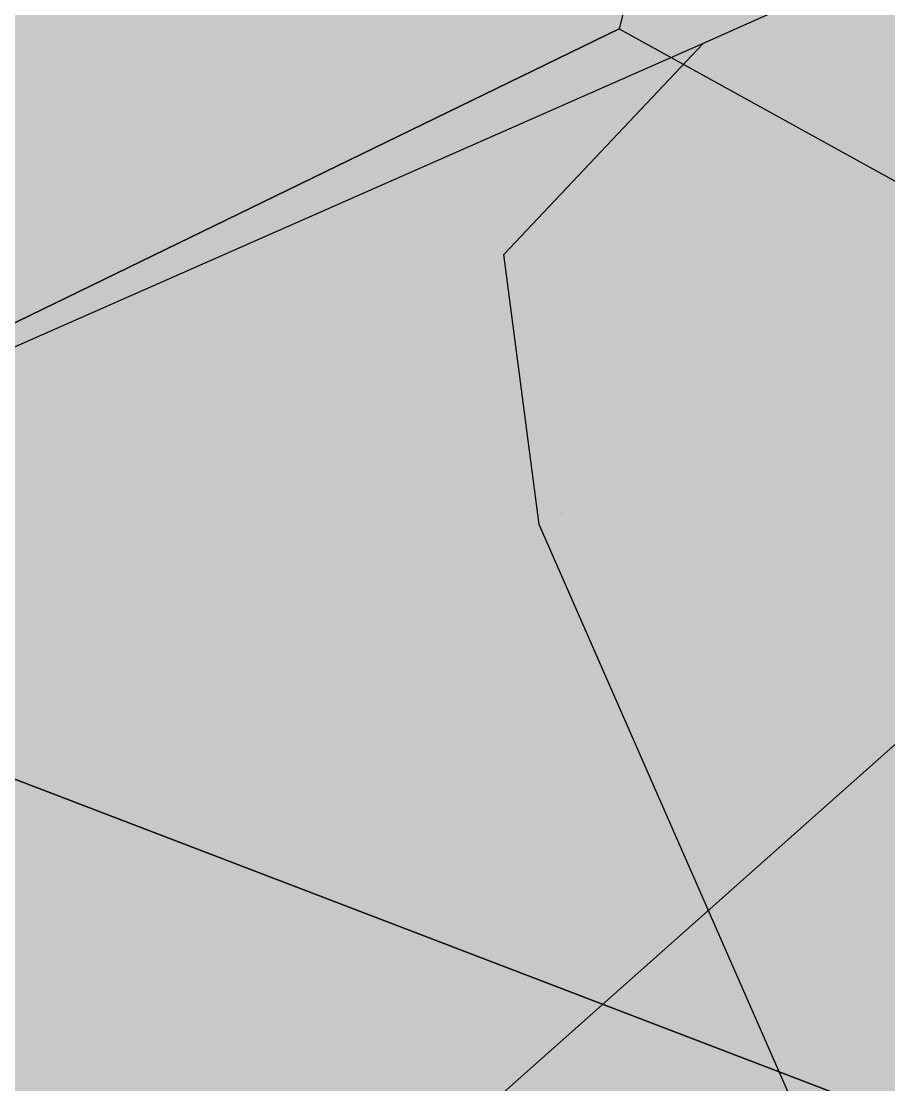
# Paper-space layout 'Layout1' of a CAD drawing. Extents: x -43 to 2298, y -18 to 768.
# Drawn here: x 141.843 to 143.088, y 262.03 to 263.556 of the extents above; entities that cross this region are included whole.
import ezdxf

# ---------------------------------------------------------------- set-up
doc = ezdxf.new("R2010")
doc.units = 0
doc.header["$LTSCALE"] = 2
doc.linetypes.add('CACHEX2', pattern=[0.75, 0.5, -0.25])
doc.layers.add('CARTOUCHE', color=7, linetype='Continuous')
doc.layers.add('LOGO', color=7, linetype='Continuous')

# ---------------------------------------------------------------- blocks, each defined once
blk = doc.blocks.new('A$C715108E3')
at = {"layer": 'LOGO', "color": 131}
for p, q in [((-6.9013, -10.8542), (-6.9013, -10.8542)), ((-6.8095, -10.8542), (-6.8095, -10.8542)), ((-6.7175, -10.8542), (-6.7175, -10.8542)), ((-6.6262, -10.8542), (-6.6262, -10.8542)), ((-6.5342, -10.8542), (-6.5342, -10.8542)), ((-6.4421, -10.8542), (-6.4421, -10.8542)), ((-6.3509, -10.8542), (-6.3509, -10.8542)), ((-6.2589, -10.8542), (-6.2589, -10.8542)), ((-6.1672, -10.8542), (-6.1672, -10.8542)), ((-6.0757, -10.8542), (-6.0757, -10.8542)), ((-5.9841, -10.8542), (-5.9841, -10.8542)), ((-5.8921, -10.8542), (-5.8921, -10.8542)), ((-5.8001, -10.8542), (-5.8001, -10.8542)), ((-5.7088, -10.8542), (-5.7088, -10.8542)), ((-5.6168, -10.8542), (-5.6168, -10.8542)), ((-5.5249, -10.8542), (-5.5249, -10.8542)), ((-5.4335, -10.8542), (-5.4335, -10.8542)), ((-5.3417, -10.8542), (-5.3417, -10.8542)), ((-5.2498, -10.8542), (-5.2498, -10.8542)), ((-5.1584, -10.8542), (-5.1584, -10.8542)), ((-5.1287, -10.8542), (-5.1287, -10.8542)), ((-5.0665, -10.8542), (-5.0665, -10.8542)), ((-4.9745, -10.8542), (-4.9745, -10.8542)), ((-4.8829, -10.8542), (-4.8829, -10.8542)), ((-6.855, -10.9455), (-6.855, -10.9455)), ((-6.7637, -10.9455), (-6.7637, -10.9455)), ((-6.6719, -10.9455), (-6.6719, -10.9455)), ((-6.5799, -10.9455), (-6.5799, -10.9455)), ((-6.4886, -10.9455), (-6.4886, -10.9455)), ((-6.3966, -10.9455), (-6.3966, -10.9455)), ((-6.305, -10.9455), (-6.305, -10.9455)), ((-6.2133, -10.9455), (-6.2133, -10.9455)), ((-6.1213, -10.9455), (-6.1213, -10.9455)), ((-6.0296, -10.9455), (-6.0296, -10.9455)), ((-5.9376, -10.9455), (-5.9376, -10.9455)), ((-5.8464, -10.9455), (-5.8464, -10.9455)), ((-5.7543, -10.9455), (-5.7543, -10.9455)), ((-5.6625, -10.9455), (-5.6625, -10.9455)), ((-5.571, -10.9455), (-5.571, -10.9455)), ((-5.4792, -10.9455), (-5.4792, -10.9455)), ((-5.3874, -10.9455), (-5.3874, -10.9455)), ((-5.2959, -10.9455), (-5.2959, -10.9455)), ((-5.2041, -10.9455), (-5.2041, -10.9455)), ((-5.1696, -10.9457), (-5.1696, -10.9457)), ((-5.1123, -10.9457), (-5.1123, -10.9457)), ((-5.0208, -10.9457), (-5.0208, -10.9457)), ((-4.929, -10.9457), (-4.929, -10.9457)), ((-4.8369, -10.9457), (-4.8369, -10.9457)), ((-6.9013, -11.0383), (-6.9013, -11.0383)), ((-6.8095, -11.0383), (-6.8095, -11.0383)), ((-6.7175, -11.0383), (-6.7175, -11.0383)), ((-6.6262, -11.0383), (-6.6262, -11.0383)), ((-6.5342, -11.0383), (-6.5342, -11.0383)), ((-6.4421, -11.0383), (-6.4421, -11.0383)), ((-6.3509, -11.0383), (-6.3509, -11.0383)), ((-6.2589, -11.0383), (-6.2589, -11.0383)), ((-6.1672, -11.0383), (-6.1672, -11.0383)), ((-6.0757, -11.0383), (-6.0757, -11.0383)), ((-5.9841, -11.0383), (-5.9841, -11.0383)), ((-5.8921, -11.0383), (-5.8921, -11.0383)), ((-5.8001, -11.0383), (-5.8001, -11.0383)), ((-5.7088, -11.0383), (-5.7088, -11.0383)), ((-5.6168, -11.0383), (-5.6168, -11.0383)), ((-5.5249, -11.0383), (-5.5249, -11.0383)), ((-5.4335, -11.0383), (-5.4335, -11.0383)), ((-5.3417, -11.0383), (-5.3417, -11.0383)), ((-5.2498, -11.0383), (-5.2498, -11.0383)), ((-5.2101, -11.0383), (-5.2101, -11.0383)), ((-5.1584, -11.0383), (-5.1584, -11.0383)), ((-5.0665, -11.0383), (-5.0665, -11.0383)), ((-4.9745, -11.0383), (-4.9745, -11.0383)), ((-4.8829, -11.0383), (-4.8829, -11.0383)), ((-6.855, -11.1293), (-6.855, -11.1293)), ((-6.7637, -11.1293), (-6.7637, -11.1293)), ((-6.6719, -11.1293), (-6.6719, -11.1293)), ((-6.5799, -11.1293), (-6.5799, -11.1293)), ((-6.4886, -11.1293), (-6.4886, -11.1293)), ((-6.3966, -11.1293), (-6.3966, -11.1293)), ((-6.305, -11.1293), (-6.305, -11.1293)), ((-6.2133, -11.1293), (-6.2133, -11.1293)), ((-6.1213, -11.1293), (-6.1213, -11.1293)), ((-6.0296, -11.1293), (-6.0296, -11.1293)), ((-5.9376, -11.1293), (-5.9376, -11.1293)), ((-5.8464, -11.1293), (-5.8464, -11.1293)), ((-5.7543, -11.1293), (-5.7543, -11.1293)), ((-5.6625, -11.1293), (-5.6625, -11.1293)), ((-5.571, -11.1293), (-5.571, -11.1293)), ((-5.4792, -11.1293), (-5.4792, -11.1293)), ((-5.3874, -11.1293), (-5.3874, -11.1293)), ((-5.2959, -11.1293), (-5.2959, -11.1293)), ((-5.2502, -11.1295), (-5.2502, -11.1295)), ((-5.2041, -11.1295), (-5.2041, -11.1295)), ((-5.1123, -11.1295), (-5.1123, -11.1295)), ((-5.0208, -11.1295), (-5.0208, -11.1295)), ((-4.929, -11.1295), (-4.929, -11.1295)), ((-4.8369, -11.1295), (-4.8369, -11.1295)), ((-6.9013, -11.2208), (-6.9013, -11.2208)), ((-6.8095, -11.2208), (-6.8095, -11.2208)), ((-6.7175, -11.2208), (-6.7175, -11.2208)), ((-6.6262, -11.2208), (-6.6262, -11.2208)), ((-6.5342, -11.2208), (-6.5342, -11.2208)), ((-6.4421, -11.2208), (-6.4421, -11.2208)), ((-6.3509, -11.2208), (-6.3509, -11.2208)), ((-6.2589, -11.2208), (-6.2589, -11.2208)), ((-6.1672, -11.2208), (-6.1672, -11.2208)), ((-6.0757, -11.2208), (-6.0757, -11.2208)), ((-5.9841, -11.2208), (-5.9841, -11.2208)), ((-5.8921, -11.2208), (-5.8921, -11.2208)), ((-5.8001, -11.2208), (-5.8001, -11.2208)), ((-5.7088, -11.2208), (-5.7088, -11.2208)), ((-5.6168, -11.2208), (-5.6168, -11.2208)), ((-5.5249, -11.2208), (-5.5249, -11.2208)), ((-5.4335, -11.2208), (-5.4335, -11.2208)), ((-5.3417, -11.2208), (-5.3417, -11.2208)), ((-5.291, -11.2208), (-5.291, -11.2208)), ((-5.2498, -11.2208), (-5.2498, -11.2208)), ((-5.1584, -11.2208), (-5.1584, -11.2208)), ((-5.0665, -11.2208), (-5.0665, -11.2208)), ((-4.9745, -11.2208), (-4.9745, -11.2208)), ((-4.8829, -11.2208), (-4.8829, -11.2208)), ((-6.855, -11.3132), (-6.855, -11.3132)), ((-6.7637, -11.3132), (-6.7637, -11.3132)), ((-6.6719, -11.3132), (-6.6719, -11.3132)), ((-6.5799, -11.3132), (-6.5799, -11.3132)), ((-6.4886, -11.3132), (-6.4886, -11.3132)), ((-6.3966, -11.3132), (-6.3966, -11.3132)), ((-6.305, -11.3132), (-6.305, -11.3132)), ((-6.2133, -11.3132), (-6.2133, -11.3132)), ((-6.1213, -11.3132), (-6.1213, -11.3132)), ((-6.0296, -11.3132), (-6.0296, -11.3132)), ((-5.9376, -11.3132), (-5.9376, -11.3132)), ((-5.8464, -11.3132), (-5.8464, -11.3132)), ((-5.7543, -11.3132), (-5.7543, -11.3132)), ((-5.6625, -11.3132), (-5.6625, -11.3132)), ((-5.571, -11.3132), (-5.571, -11.3132)), ((-5.4792, -11.3132), (-5.4792, -11.3132)), ((-5.3874, -11.3132), (-5.3874, -11.3132)), ((-5.3313, -11.3132), (-5.3313, -11.3132)), ((-5.2959, -11.3132), (-5.2959, -11.3132)), ((-5.2041, -11.3132), (-5.2041, -11.3132)), ((-5.1123, -11.3132), (-5.1123, -11.3132)), ((-5.0208, -11.3132), (-5.0208, -11.3132)), ((-4.929, -11.3132), (-4.929, -11.3132)), ((-4.8369, -11.3132), (-4.8369, -11.3132)), ((-6.9013, -11.4048), (-6.9013, -11.4048)), ((-6.8095, -11.4048), (-6.8095, -11.4048)), ((-6.7175, -11.4048), (-6.7175, -11.4048)), ((-6.6262, -11.4048), (-6.6262, -11.4048)), ((-6.5342, -11.4048), (-6.5342, -11.4048)), ((-6.4421, -11.4048), (-6.4421, -11.4048)), ((-6.3509, -11.4048), (-6.3509, -11.4048)), ((-6.2589, -11.4048), (-6.2589, -11.4048)), ((-6.1672, -11.4048), (-6.1672, -11.4048)), ((-6.0757, -11.4048), (-6.0757, -11.4048)), ((-5.9841, -11.4048), (-5.9841, -11.4048)), ((-5.8921, -11.4048), (-5.8921, -11.4048)), ((-5.8001, -11.4048), (-5.8001, -11.4048)), ((-5.7088, -11.4048), (-5.7088, -11.4048)), ((-5.6168, -11.4048), (-5.6168, -11.4048)), ((-5.5249, -11.4048), (-5.5249, -11.4048)), ((-5.4335, -11.4048), (-5.4335, -11.4048)), ((-5.3722, -11.4048), (-5.3722, -11.4048)), ((-5.3417, -11.4048), (-5.3417, -11.4048)), ((-5.2498, -11.4048), (-5.2498, -11.4048)), ((-5.1584, -11.4048), (-5.1584, -11.4048)), ((-5.0665, -11.4048), (-5.0665, -11.4048)), ((-4.9745, -11.4048), (-4.9745, -11.4048)), ((-4.8829, -11.4048), (-4.8829, -11.4048)), ((-6.855, -11.4959), (-6.855, -11.4959)), ((-6.7637, -11.4959), (-6.7637, -11.4959)), ((-6.6719, -11.4959), (-6.6719, -11.4959)), ((-6.5799, -11.4959), (-6.5799, -11.4959)), ((-6.4886, -11.4959), (-6.4886, -11.4959)), ((-6.3966, -11.4959), (-6.3966, -11.4959)), ((-6.305, -11.4959), (-6.305, -11.4959)), ((-6.2133, -11.4959), (-6.2133, -11.4959)), ((-6.1213, -11.4959), (-6.1213, -11.4959)), ((-6.0296, -11.4959), (-6.0296, -11.4959)), ((-5.9376, -11.4959), (-5.9376, -11.4959)), ((-5.8464, -11.4959), (-5.8464, -11.4959)), ((-5.7543, -11.4959), (-5.7543, -11.4959)), ((-5.6625, -11.4959), (-5.6625, -11.4959)), ((-5.571, -11.4959), (-5.571, -11.4959)), ((-5.4792, -11.4959), (-5.4792, -11.4959)), ((-5.4125, -11.4959), (-5.4125, -11.4959)), ((-5.3874, -11.4959), (-5.3874, -11.4959)), ((-5.2959, -11.4959), (-5.2959, -11.4959)), ((-5.2041, -11.4959), (-5.2041, -11.4959)), ((-5.1123, -11.4959), (-5.1123, -11.4959)), ((-5.0208, -11.4959), (-5.0208, -11.4959)), ((-4.929, -11.4959), (-4.929, -11.4959)), ((-4.8369, -11.4959), (-4.8369, -11.4959)), ((-6.9013, -11.5885), (-6.9013, -11.5885)), ((-6.8095, -11.5885), (-6.8095, -11.5885)), ((-6.7175, -11.5885), (-6.7175, -11.5885)), ((-6.6262, -11.5885), (-6.6262, -11.5885)), ((-6.5342, -11.5885), (-6.5342, -11.5885)), ((-6.4421, -11.5885), (-6.4421, -11.5885)), ((-6.3509, -11.5885), (-6.3509, -11.5885)), ((-6.2589, -11.5885), (-6.2589, -11.5885)), ((-6.1672, -11.5885), (-6.1672, -11.5885)), ((-6.0757, -11.5885), (-6.0757, -11.5885)), ((-5.9841, -11.5885), (-5.9841, -11.5885)), ((-5.8921, -11.5885), (-5.8921, -11.5885)), ((-5.8001, -11.5885), (-5.8001, -11.5885)), ((-5.7088, -11.5885), (-5.7088, -11.5885)), ((-5.6168, -11.5885), (-5.6168, -11.5885)), ((-5.5249, -11.5885), (-5.5249, -11.5885)), ((-5.4526, -11.5885), (-5.4526, -11.5885)), ((-5.4335, -11.5885), (-5.4335, -11.5885)), ((-5.3417, -11.5885), (-5.3417, -11.5885)), ((-5.2498, -11.5885), (-5.2498, -11.5885)), ((-5.1584, -11.5885), (-5.1584, -11.5885)), ((-5.0665, -11.5885), (-5.0665, -11.5885)), ((-4.9745, -11.5885), (-4.9745, -11.5885)), ((-4.8829, -11.5885), (-4.8829, -11.5885)), ((-6.855, -11.68), (-6.855, -11.68)), ((-6.7637, -11.68), (-6.7637, -11.68)), ((-6.6719, -11.68), (-6.6719, -11.68)), ((-6.5799, -11.68), (-6.5799, -11.68)), ((-6.4886, -11.68), (-6.4886, -11.68)), ((-6.3966, -11.68), (-6.3966, -11.68)), ((-6.305, -11.68), (-6.305, -11.68)), ((-6.2133, -11.68), (-6.2133, -11.68)), ((-6.1213, -11.68), (-6.1213, -11.68)), ((-6.0296, -11.68), (-6.0296, -11.68)), ((-5.9376, -11.68), (-5.9376, -11.68)), ((-5.8464, -11.68), (-5.8464, -11.68)), ((-5.7543, -11.68), (-5.7543, -11.68)), ((-5.6625, -11.68), (-5.6625, -11.68)), ((-5.571, -11.68), (-5.571, -11.68)), ((-5.4933, -11.68), (-5.4933, -11.68)), ((-5.4792, -11.68), (-5.4792, -11.68)), ((-5.3874, -11.68), (-5.3874, -11.68)), ((-5.2959, -11.68), (-5.2959, -11.68)), ((-5.2041, -11.68), (-5.2041, -11.68)), ((-5.1123, -11.68), (-5.1123, -11.68)), ((-5.0208, -11.68), (-5.0208, -11.68)), ((-4.929, -11.68), (-4.929, -11.68)), ((-4.8369, -11.68), (-4.8369, -11.68)), ((-6.9013, -11.7722), (-6.9013, -11.7722)), ((-6.8095, -11.7722), (-6.8095, -11.7722)), ((-6.7175, -11.7722), (-6.7175, -11.7722)), ((-6.6262, -11.7722), (-6.6262, -11.7722)), ((-6.5342, -11.7722), (-6.5342, -11.7722)), ((-6.4421, -11.7722), (-6.4421, -11.7722)), ((-6.3509, -11.7722), (-6.3509, -11.7722)), ((-6.2589, -11.7722), (-6.2589, -11.7722)), ((-6.1672, -11.7722), (-6.1672, -11.7722)), ((-6.0757, -11.7722), (-6.0757, -11.7722)), ((-5.9841, -11.7722), (-5.9841, -11.7722)), ((-5.8921, -11.7722), (-5.8921, -11.7722)), ((-5.8001, -11.7722), (-5.8001, -11.7722)), ((-5.7088, -11.7722), (-5.7088, -11.7722)), ((-5.6168, -11.7722), (-5.6168, -11.7722)), ((-5.5336, -11.7722), (-5.5336, -11.7722)), ((-5.5248, -11.7722), (-5.5248, -11.7722)), ((-5.4335, -11.7722), (-5.4335, -11.7722)), ((-5.3417, -11.7722), (-5.3417, -11.7722)), ((-5.2498, -11.7722), (-5.2498, -11.7722)), ((-5.1584, -11.7722), (-5.1584, -11.7722)), ((-5.0665, -11.7722), (-5.0665, -11.7722)), ((-4.9745, -11.7722), (-4.9745, -11.7722)), ((-4.8829, -11.7722), (-4.8829, -11.7722)), ((-6.855, -11.8636), (-6.855, -11.8636)), ((-6.7637, -11.8636), (-6.7637, -11.8636)), ((-6.6719, -11.8636), (-6.6719, -11.8636)), ((-6.5799, -11.8636), (-6.5799, -11.8636)), ((-6.4886, -11.8636), (-6.4886, -11.8636)), ((-6.3966, -11.8636), (-6.3966, -11.8636)), ((-6.305, -11.8636), (-6.305, -11.8636)), ((-6.2133, -11.8636), (-6.2133, -11.8636)), ((-6.1213, -11.8636), (-6.1213, -11.8636)), ((-6.0296, -11.8636), (-6.0296, -11.8636)), ((-5.9376, -11.8636), (-5.9376, -11.8636)), ((-5.8464, -11.8636), (-5.8464, -11.8636)), ((-5.7543, -11.8636), (-5.7543, -11.8636)), ((-5.6625, -11.8636), (-5.6625, -11.8636)), ((-5.5739, -11.8636), (-5.5739, -11.8636)), ((-5.5712, -11.8636), (-5.5712, -11.8636)), ((-5.4792, -11.8636), (-5.4792, -11.8636)), ((-5.3874, -11.8636), (-5.3874, -11.8636)), ((-5.2959, -11.8636), (-5.2959, -11.8636)), ((-5.2041, -11.8636), (-5.2041, -11.8636)), ((-5.1123, -11.8636), (-5.1123, -11.8636)), ((-5.0208, -11.8636), (-5.0208, -11.8636)), ((-4.929, -11.8636), (-4.929, -11.8636)), ((-4.8369, -11.8636), (-4.8369, -11.8636)), ((-6.9013, -11.9551), (-6.9013, -11.9551)), ((-6.8095, -11.9551), (-6.8095, -11.9551)), ((-6.7175, -11.9551), (-6.7175, -11.9551)), ((-6.6262, -11.9551), (-6.6262, -11.9551)), ((-6.5342, -11.9551), (-6.5342, -11.9551)), ((-6.4421, -11.9551), (-6.4421, -11.9551)), ((-6.3509, -11.9551), (-6.3509, -11.9551)), ((-6.2589, -11.9551), (-6.2589, -11.9551)), ((-6.1672, -11.9551), (-6.1672, -11.9551)), ((-6.0757, -11.9551), (-6.0757, -11.9551)), ((-5.9841, -11.9551), (-5.9841, -11.9551)), ((-5.8921, -11.9551), (-5.8921, -11.9551)), ((-5.8001, -11.9551), (-5.8001, -11.9551)), ((-5.7088, -11.9551), (-5.7088, -11.9551)), ((-5.6168, -11.9551), (-5.6168, -11.9551)), ((-5.6145, -11.9551), (-5.6145, -11.9551)), ((-5.5248, -11.9551), (-5.5248, -11.9551)), ((-5.4335, -11.9551), (-5.4335, -11.9551)), ((-5.3417, -11.9551), (-5.3417, -11.9551)), ((-5.2498, -11.9551), (-5.2498, -11.9551)), ((-5.1584, -11.9551), (-5.1584, -11.9551)), ((-5.0665, -11.9551), (-5.0665, -11.9551)), ((-4.9745, -11.9551), (-4.9745, -11.9551)), ((-4.8829, -11.9551), (-4.8829, -11.9551)), ((-6.855, -12.0473), (-6.855, -12.0473)), ((-6.7637, -12.0473), (-6.7637, -12.0473)), ((-6.6719, -12.0473), (-6.6719, -12.0473)), ((-6.5799, -12.0473), (-6.5799, -12.0473)), ((-6.4886, -12.0473), (-6.4886, -12.0473)), ((-6.3966, -12.0473), (-6.3966, -12.0473)), ((-6.305, -12.0473), (-6.305, -12.0473)), ((-6.2133, -12.0473), (-6.2133, -12.0473)), ((-6.1213, -12.0473), (-6.1213, -12.0473)), ((-6.0296, -12.0473), (-6.0296, -12.0473)), ((-5.9376, -12.0473), (-5.9376, -12.0473)), ((-5.8464, -12.0473), (-5.8464, -12.0473)), ((-5.7543, -12.0473), (-5.7543, -12.0473)), ((-5.6625, -12.0473), (-5.6625, -12.0473)), ((-5.655, -12.0473), (-5.655, -12.0473)), ((-5.5712, -12.0473), (-5.5712, -12.0473)), ((-5.4792, -12.0473), (-5.4792, -12.0473)), ((-5.3874, -12.0473), (-5.3874, -12.0473)), ((-5.2959, -12.0473), (-5.2959, -12.0473)), ((-5.2041, -12.0473), (-5.2041, -12.0473)), ((-5.1123, -12.0473), (-5.1123, -12.0473)), ((-5.0208, -12.0473), (-5.0208, -12.0473)), ((-4.929, -12.0473), (-4.929, -12.0473)), ((-4.8369, -12.0473), (-4.8369, -12.0473)), ((-6.9013, -12.1388), (-6.9013, -12.1388)), ((-6.8095, -12.1388), (-6.8095, -12.1388)), ((-6.7175, -12.1388), (-6.7175, -12.1388)), ((-6.6262, -12.1388), (-6.6262, -12.1388)), ((-6.5342, -12.1388), (-6.5342, -12.1388)), ((-6.4421, -12.1388), (-6.4421, -12.1388)), ((-6.3509, -12.1388), (-6.3509, -12.1388)), ((-6.2589, -12.1388), (-6.2589, -12.1388)), ((-6.1672, -12.1388), (-6.1672, -12.1388)), ((-6.0757, -12.1388), (-6.0757, -12.1388)), ((-5.9841, -12.1388), (-5.9841, -12.1388)), ((-5.8921, -12.1388), (-5.8921, -12.1388)), ((-5.8001, -12.1388), (-5.8001, -12.1388)), ((-5.7088, -12.1388), (-5.7088, -12.1388)), ((-5.6951, -12.1388), (-5.6951, -12.1388)), ((-5.6168, -12.1388), (-5.6168, -12.1388)), ((-5.5248, -12.1388), (-5.5248, -12.1388)), ((-5.4335, -12.1388), (-5.4335, -12.1388)), ((-5.3417, -12.1388), (-5.3417, -12.1388)), ((-5.2498, -12.1388), (-5.2498, -12.1388)), ((-5.1584, -12.1388), (-5.1584, -12.1388)), ((-5.0665, -12.1388), (-5.0665, -12.1388)), ((-4.9745, -12.1388), (-4.9745, -12.1388)), ((-4.8829, -12.1388), (-4.8829, -12.1388)), ((-6.855, -12.23), (-6.855, -12.23)), ((-6.7637, -12.23), (-6.7637, -12.23)), ((-6.6719, -12.23), (-6.6719, -12.23)), ((-6.5799, -12.23), (-6.5799, -12.23)), ((-6.4886, -12.23), (-6.4886, -12.23)), ((-6.3966, -12.23), (-6.3966, -12.23)), ((-6.305, -12.23), (-6.305, -12.23)), ((-6.2133, -12.23), (-6.2133, -12.23)), ((-6.1213, -12.23), (-6.1213, -12.23)), ((-6.0296, -12.23), (-6.0296, -12.23)), ((-5.9376, -12.23), (-5.9376, -12.23)), ((-5.8464, -12.23), (-5.8464, -12.23)), ((-5.7543, -12.23), (-5.7543, -12.23)), ((-5.736, -12.23), (-5.736, -12.23)), ((-5.6625, -12.23), (-5.6625, -12.23)), ((-5.5712, -12.23), (-5.5712, -12.23)), ((-5.4792, -12.23), (-5.4792, -12.23)), ((-5.3874, -12.23), (-5.3874, -12.23)), ((-5.2959, -12.23), (-5.2959, -12.23)), ((-5.2041, -12.23), (-5.2041, -12.23)), ((-5.1123, -12.23), (-5.1123, -12.23)), ((-5.0208, -12.23), (-5.0208, -12.23)), ((-4.929, -12.23), (-4.929, -12.23)), ((-4.8369, -12.23), (-4.8369, -12.23)), ((-6.9013, -12.3224), (-6.9013, -12.3224)), ((-6.8095, -12.3224), (-6.8095, -12.3224)), ((-6.7175, -12.3224), (-6.7175, -12.3224)), ((-6.6262, -12.3224), (-6.6262, -12.3224)), ((-6.5342, -12.3224), (-6.5342, -12.3224)), ((-6.4421, -12.3224), (-6.4421, -12.3224)), ((-6.3509, -12.3224), (-6.3509, -12.3224)), ((-6.2589, -12.3224), (-6.2589, -12.3224)), ((-6.1672, -12.3224), (-6.1672, -12.3224)), ((-6.0757, -12.3224), (-6.0757, -12.3224)), ((-5.9841, -12.3224), (-5.9841, -12.3224)), ((-5.8921, -12.3224), (-5.8921, -12.3224)), ((-5.8001, -12.3224), (-5.8001, -12.3224)), ((-5.7761, -12.3224), (-5.7761, -12.3224)), ((-5.7088, -12.3224), (-5.7088, -12.3224)), ((-5.6168, -12.3224), (-5.6168, -12.3224)), ((-5.5248, -12.3224), (-5.5248, -12.3224)), ((-5.4335, -12.3224), (-5.4335, -12.3224)), ((-5.3417, -12.3224), (-5.3417, -12.3224)), ((-5.2498, -12.3224), (-5.2498, -12.3224)), ((-5.1584, -12.3224), (-5.1584, -12.3224)), ((-5.0665, -12.3224), (-5.0665, -12.3224)), ((-4.9745, -12.3224), (-4.9745, -12.3224)), ((-4.8829, -12.3224), (-4.8829, -12.3224)), ((-6.855, -12.4139), (-6.855, -12.4139)), ((-6.7637, -12.4139), (-6.7637, -12.4139)), ((-6.6719, -12.4139), (-6.6719, -12.4139)), ((-6.5799, -12.4139), (-6.5799, -12.4139)), ((-6.4886, -12.4139), (-6.4886, -12.4139)), ((-6.3966, -12.4139), (-6.3966, -12.4139)), ((-6.305, -12.4139), (-6.305, -12.4139)), ((-6.2133, -12.4139), (-6.2133, -12.4139)), ((-6.1213, -12.4139), (-6.1213, -12.4139)), ((-6.0296, -12.4139), (-6.0296, -12.4139)), ((-5.9376, -12.4139), (-5.9376, -12.4139)), ((-5.8464, -12.4139), (-5.8464, -12.4139)), ((-5.8166, -12.4139), (-5.8166, -12.4139)), ((-5.7545, -12.4139), (-5.7545, -12.4139)), ((-5.6625, -12.4139), (-5.6625, -12.4139)), ((-5.5712, -12.4139), (-5.5712, -12.4139)), ((-5.4792, -12.4139), (-5.4792, -12.4139)), ((-5.3874, -12.4139), (-5.3874, -12.4139)), ((-5.2959, -12.4139), (-5.2959, -12.4139)), ((-5.2041, -12.4139), (-5.2041, -12.4139)), ((-5.1123, -12.4139), (-5.1123, -12.4139)), ((-5.0208, -12.4139), (-5.0208, -12.4139)), ((-4.929, -12.4139), (-4.929, -12.4139)), ((-4.8369, -12.4139), (-4.8369, -12.4139)), ((-6.9013, -12.5053), (-6.9013, -12.5053)), ((-6.8095, -12.5053), (-6.8095, -12.5053)), ((-6.7175, -12.5053), (-6.7175, -12.5053)), ((-6.6262, -12.5053), (-6.6262, -12.5053)), ((-6.5342, -12.5053), (-6.5342, -12.5053)), ((-6.4421, -12.5053), (-6.4421, -12.5053)), ((-6.3509, -12.5053), (-6.3509, -12.5053)), ((-6.2589, -12.5053), (-6.2589, -12.5053)), ((-6.1672, -12.5053), (-6.1672, -12.5053)), ((-6.0757, -12.5053), (-6.0757, -12.5053)), ((-5.9841, -12.5053), (-5.9841, -12.5053)), ((-5.8921, -12.5053), (-5.8921, -12.5053)), ((-5.857, -12.5053), (-5.857, -12.5053)), ((-5.8001, -12.5053), (-5.8001, -12.5053)), ((-5.7088, -12.5053), (-5.7088, -12.5053)), ((-5.6168, -12.5053), (-5.6168, -12.5053)), ((-5.5248, -12.5053), (-5.5248, -12.5053)), ((-5.4335, -12.5053), (-5.4335, -12.5053)), ((-5.3417, -12.5053), (-5.3417, -12.5053)), ((-5.2498, -12.5053), (-5.2498, -12.5053)), ((-5.1584, -12.5053), (-5.1584, -12.5053)), ((-5.0665, -12.5053), (-5.0665, -12.5053)), ((-4.9745, -12.5053), (-4.9745, -12.5053)), ((-4.8829, -12.5053), (-4.8829, -12.5053)), ((-6.855, -12.5977), (-6.855, -12.5977)), ((-6.7637, -12.5977), (-6.7637, -12.5977)), ((-6.6719, -12.5977), (-6.6719, -12.5977)), ((-6.5799, -12.5977), (-6.5799, -12.5977)), ((-6.4886, -12.5977), (-6.4886, -12.5977)), ((-6.3966, -12.5977), (-6.3966, -12.5977)), ((-6.305, -12.5977), (-6.305, -12.5977)), ((-6.2133, -12.5977), (-6.2133, -12.5977)), ((-6.1213, -12.5977), (-6.1213, -12.5977)), ((-6.0296, -12.5977), (-6.0296, -12.5977)), ((-5.9376, -12.5977), (-5.9376, -12.5977)), ((-5.8975, -12.5977), (-5.8975, -12.5977)), ((-5.8465, -12.5977), (-5.8465, -12.5977)), ((-5.7545, -12.5977), (-5.7545, -12.5977)), ((-5.6625, -12.5977), (-5.6625, -12.5977)), ((-5.5712, -12.5977), (-5.5712, -12.5977)), ((-5.4792, -12.5977), (-5.4792, -12.5977)), ((-5.3874, -12.5977), (-5.3874, -12.5977)), ((-5.2959, -12.5977), (-5.2959, -12.5977)), ((-5.2041, -12.5977), (-5.2041, -12.5977)), ((-5.1123, -12.5977), (-5.1123, -12.5977)), ((-5.0208, -12.5977), (-5.0208, -12.5977)), ((-4.929, -12.5977), (-4.929, -12.5977)), ((-4.8369, -12.5977), (-4.8369, -12.5977)), ((-6.9013, -12.6892), (-6.9013, -12.6892)), ((-6.8095, -12.6892), (-6.8095, -12.6892)), ((-6.7175, -12.6892), (-6.7175, -12.6892)), ((-6.6262, -12.6892), (-6.6262, -12.6892)), ((-6.5342, -12.6892), (-6.5342, -12.6892)), ((-6.4421, -12.6892), (-6.4421, -12.6892)), ((-6.3509, -12.6892), (-6.3509, -12.6892)), ((-6.2589, -12.6892), (-6.2589, -12.6892)), ((-6.1672, -12.6892), (-6.1672, -12.6892)), ((-6.0757, -12.6892), (-6.0757, -12.6892)), ((-5.9841, -12.6892), (-5.9841, -12.6892)), ((-5.9376, -12.6892), (-5.9376, -12.6892)), ((-5.8921, -12.6892), (-5.8921, -12.6892)), ((-5.8001, -12.6892), (-5.8001, -12.6892)), ((-5.7088, -12.6892), (-5.7088, -12.6892)), ((-5.6168, -12.6892), (-5.6168, -12.6892)), ((-5.5248, -12.6892), (-5.5248, -12.6892)), ((-5.4335, -12.6892), (-5.4335, -12.6892)), ((-5.3417, -12.6892), (-5.3417, -12.6892)), ((-5.2498, -12.6892), (-5.2498, -12.6892)), ((-5.1584, -12.6892), (-5.1584, -12.6892)), ((-5.0665, -12.6892), (-5.0665, -12.6892)), ((-4.9745, -12.6892), (-4.9745, -12.6892)), ((-4.8829, -12.6892), (-4.8829, -12.6892)), ((-6.855, -12.7805), (-6.855, -12.7805)), ((-6.7637, -12.7805), (-6.7637, -12.7805)), ((-6.6719, -12.7805), (-6.6719, -12.7805)), ((-6.5799, -12.7805), (-6.5799, -12.7805)), ((-6.4886, -12.7805), (-6.4886, -12.7805)), ((-6.3966, -12.7805), (-6.3966, -12.7805)), ((-6.305, -12.7805), (-6.305, -12.7805)), ((-6.2133, -12.7805), (-6.2133, -12.7805)), ((-6.1213, -12.7805), (-6.1213, -12.7805)), ((-6.0296, -12.7805), (-6.0296, -12.7805)), ((-5.9785, -12.7805), (-5.9785, -12.7805)), ((-5.9376, -12.7805), (-5.9376, -12.7805)), ((-5.8465, -12.7805), (-5.8465, -12.7805)), ((-5.7545, -12.7805), (-5.7545, -12.7805)), ((-5.6625, -12.7805), (-5.6625, -12.7805)), ((-5.5712, -12.7805), (-5.5712, -12.7805)), ((-5.4792, -12.7805), (-5.4792, -12.7805)), ((-5.3874, -12.7805), (-5.3874, -12.7805)), ((-5.2959, -12.7805), (-5.2959, -12.7805)), ((-5.2041, -12.7805), (-5.2041, -12.7805)), ((-5.1123, -12.7805), (-5.1123, -12.7805)), ((-5.0208, -12.7805), (-5.0208, -12.7805)), ((-4.929, -12.7805), (-4.929, -12.7805)), ((-4.8369, -12.7805), (-4.8369, -12.7805)), ((-6.9013, -12.8729), (-6.9013, -12.8729)), ((-6.8095, -12.8729), (-6.8095, -12.8729)), ((-6.7175, -12.8729), (-6.7175, -12.8729)), ((-6.6262, -12.8729), (-6.6262, -12.8729)), ((-6.5342, -12.8729), (-6.5342, -12.8729)), ((-6.4421, -12.8729), (-6.4421, -12.8729)), ((-6.3509, -12.8729), (-6.3509, -12.8729)), ((-6.2589, -12.8729), (-6.2589, -12.8729)), ((-6.1672, -12.8729), (-6.1672, -12.8729)), ((-6.0757, -12.8729), (-6.0757, -12.8729)), ((-6.0188, -12.8729), (-6.0188, -12.8729)), ((-5.9841, -12.8729), (-5.9841, -12.8729)), ((-5.8921, -12.8729), (-5.8921, -12.8729)), ((-5.8001, -12.8729), (-5.8001, -12.8729)), ((-5.7088, -12.8729), (-5.7088, -12.8729)), ((-5.6168, -12.8729), (-5.6168, -12.8729)), ((-5.5248, -12.8729), (-5.5248, -12.8729)), ((-5.4335, -12.8729), (-5.4335, -12.8729)), ((-5.3417, -12.8729), (-5.3417, -12.8729)), ((-5.2498, -12.8729), (-5.2498, -12.8729)), ((-5.1584, -12.8729), (-5.1584, -12.8729)), ((-5.0665, -12.8729), (-5.0665, -12.8729)), ((-4.9745, -12.8729), (-4.9745, -12.8729)), ((-4.8829, -12.8729), (-4.8829, -12.8729)), ((-6.855, -12.9639), (-6.855, -12.9639)), ((-6.7637, -12.9639), (-6.7637, -12.9639)), ((-6.6719, -12.9639), (-6.6719, -12.9639)), ((-6.5799, -12.9639), (-6.5799, -12.9639)), ((-6.4886, -12.9639), (-6.4886, -12.9639)), ((-6.3966, -12.9639), (-6.3966, -12.9639)), ((-6.305, -12.9639), (-6.305, -12.9639)), ((-6.2133, -12.9639), (-6.2133, -12.9639)), ((-6.1213, -12.9639), (-6.1213, -12.9639)), ((-6.0596, -12.9641), (-6.0596, -12.9641)), ((-6.0296, -12.9641), (-6.0296, -12.9641)), ((-5.9376, -12.9641), (-5.9376, -12.9641)), ((-5.8465, -12.9641), (-5.8465, -12.9641)), ((-5.7545, -12.9641), (-5.7545, -12.9641)), ((-5.6625, -12.9641), (-5.6625, -12.9641)), ((-5.5712, -12.9641), (-5.5712, -12.9641)), ((-5.4792, -12.9641), (-5.4792, -12.9641)), ((-5.3874, -12.9641), (-5.3874, -12.9641)), ((-5.2959, -12.9641), (-5.2959, -12.9641)), ((-5.2041, -12.9641), (-5.2041, -12.9641)), ((-5.1123, -12.9641), (-5.1123, -12.9641)), ((-5.0208, -12.9641), (-5.0208, -12.9641)), ((-4.929, -12.9641), (-4.929, -12.9641)), ((-4.8369, -12.9641), (-4.8369, -12.9641)), ((-6.9013, -13.0556), (-6.9013, -13.0556)), ((-6.8095, -13.0556), (-6.8095, -13.0556)), ((-6.7175, -13.0556), (-6.7175, -13.0556)), ((-6.6262, -13.0556), (-6.6262, -13.0556)), ((-6.5342, -13.0556), (-6.5342, -13.0556)), ((-6.4421, -13.0556), (-6.4421, -13.0556)), ((-6.3509, -13.0556), (-6.3509, -13.0556)), ((-6.2589, -13.0556), (-6.2589, -13.0556)), ((-6.1672, -13.0556), (-6.1672, -13.0556)), ((-6.0997, -13.0556), (-6.0997, -13.0556)), ((-6.0757, -13.0556), (-6.0757, -13.0556)), ((-5.9841, -13.0556), (-5.9841, -13.0556)), ((-5.8921, -13.0556), (-5.8921, -13.0556)), ((-5.8001, -13.0556), (-5.8001, -13.0556)), ((-5.7088, -13.0556), (-5.7088, -13.0556)), ((-5.6168, -13.0556), (-5.6168, -13.0556)), ((-5.5248, -13.0556), (-5.5248, -13.0556)), ((-5.4335, -13.0556), (-5.4335, -13.0556)), ((-5.3417, -13.0556), (-5.3417, -13.0556)), ((-5.2498, -13.0556), (-5.2498, -13.0556)), ((-5.1584, -13.0556), (-5.1584, -13.0556)), ((-5.0665, -13.0556), (-5.0665, -13.0556)), ((-4.9745, -13.0556), (-4.9745, -13.0556)), ((-4.8829, -13.0556), (-4.8829, -13.0556)), ((-6.855, -13.1478), (-6.855, -13.1478)), ((-6.7637, -13.1478), (-6.7637, -13.1478)), ((-6.6719, -13.1478), (-6.6719, -13.1478)), ((-6.5799, -13.1478), (-6.5799, -13.1478)), ((-6.4886, -13.1478), (-6.4886, -13.1478)), ((-6.3966, -13.1478), (-6.3966, -13.1478)), ((-6.305, -13.1478), (-6.305, -13.1478)), ((-6.2133, -13.1478), (-6.2133, -13.1478)), ((-6.1398, -13.148), (-6.1398, -13.148)), ((-6.1213, -13.148), (-6.1213, -13.148)), ((-6.0296, -13.148), (-6.0296, -13.148)), ((-5.9376, -13.148), (-5.9376, -13.148)), ((-5.8465, -13.148), (-5.8465, -13.148)), ((-5.7545, -13.148), (-5.7545, -13.148)), ((-5.6625, -13.148), (-5.6625, -13.148)), ((-5.5712, -13.148), (-5.5712, -13.148)), ((-5.4792, -13.148), (-5.4792, -13.148)), ((-5.3874, -13.148), (-5.3874, -13.148)), ((-5.2959, -13.148), (-5.2959, -13.148)), ((-5.2041, -13.148), (-5.2041, -13.148)), ((-5.1123, -13.148), (-5.1123, -13.148)), ((-5.0208, -13.148), (-5.0208, -13.148)), ((-4.929, -13.148), (-4.929, -13.148)), ((-4.8369, -13.148), (-4.8369, -13.148)), ((-6.9013, -13.2392), (-6.9013, -13.2392)), ((-6.8095, -13.2392), (-6.8095, -13.2392)), ((-6.7175, -13.2392), (-6.7175, -13.2392)), ((-6.6262, -13.2392), (-6.6262, -13.2392)), ((-6.5342, -13.2392), (-6.5342, -13.2392)), ((-6.4421, -13.2392), (-6.4421, -13.2392)), ((-6.3509, -13.2392), (-6.3509, -13.2392)), ((-6.2589, -13.2392), (-6.2589, -13.2392)), ((-6.1807, -13.2392), (-6.1807, -13.2392)), ((-6.1674, -13.2392), (-6.1674, -13.2392)), ((-6.0757, -13.2392), (-6.0757, -13.2392)), ((-5.9841, -13.2392), (-5.9841, -13.2392)), ((-5.8921, -13.2392), (-5.8921, -13.2392)), ((-5.8001, -13.2392), (-5.8001, -13.2392)), ((-5.7088, -13.2392), (-5.7088, -13.2392)), ((-5.6168, -13.2392), (-5.6168, -13.2392)), ((-5.5248, -13.2392), (-5.5248, -13.2392)), ((-5.4335, -13.2392), (-5.4335, -13.2392)), ((-5.3417, -13.2392), (-5.3417, -13.2392)), ((-5.2498, -13.2392), (-5.2498, -13.2392)), ((-5.1584, -13.2392), (-5.1584, -13.2392)), ((-5.0665, -13.2392), (-5.0665, -13.2392)), ((-4.9745, -13.2392), (-4.9745, -13.2392)), ((-4.8829, -13.2392), (-4.8829, -13.2392))]:
    blk.add_line(p, q, dxfattribs=at)
blk = doc.blocks.new('A$C581E6685')
at = {"layer": 'LOGO'}
for color, points in [(40, [(-39.8519, 24.2064), (-33.3292, 40.5507), (-37.1498, 25.5201)]), (142, [(-45.3965, 37.4846), (-39.5666, 28.8703), (-39.344, 28.5414), (-39.8519, 24.2064), (-36.9477, 25.4853), (-26.3566, 30.2032), (-36.1863, 24.0789), (-38.2746, 22.2236), (-38.1337, 21.2132), (-33.6363, 11.1845), (-39.5393, 21.4709), (-40.6525, 23.2405), (-42.0615, 23.3525), (-53.1072, 18.3767), (-43.3972, 24.4856), (-40.4756, 26.2259), (-40.684, 26.8894)]), (140, [(-45.3965, 37.4846), (-41.9745, 25.9278), (-41.7809, 23.8865), (-42.0615, 23.3525), (-44.9268, 21.9767), (-53.1072, 18.3767), (-40.8028, 21.6905), (-39.5666, 22.0268), (-38.2746, 22.2236), (-38.1337, 21.2132), (-33.6363, 11.1845), (-36.0802, 21.4612), (-37.3405, 24.3346), (-37.4251, 24.9804), (-36.9477, 25.4853), (-26.3566, 30.2032), (-37.8747, 26.8339), (-39.7286, 26.4119), (-40.3751, 26.6371), (-40.684, 26.8894)]), (32, [(-39.8519, 24.2064), (-37.1498, 25.5201), (-23.2602, 17.8548)]), (40, [(-39.8519, 24.2064), (-23.2602, 17.8548), (-38.5844, 21.5046)])]:
    blk.add_hatch(color=color, dxfattribs=at).paths.add_polyline_path(points)
at = {"layer": 'LOGO', "color": 40}
for points in [[(-39.8519, 24.2064), (-33.3292, 40.5507), (-37.1498, 25.5201)], [(-39.8519, 24.2064), (-23.2602, 17.8559), (-38.584, 21.5046)]]:
    blk.add_lwpolyline(points, close=True, dxfattribs=at)
at = {"layer": 'LOGO', "color": 142}
blk.add_lwpolyline([(-45.3965, 37.4846), (-39.3434, 28.5414), (-39.8519, 24.2064), (-36.9477, 25.4853), (-26.3566, 30.2032), (-36.1857, 24.0789), (-38.2739, 22.2236), (-38.1337, 21.2132), (-33.6358, 11.1845), (-39.5393, 21.4709), (-40.6518, 23.2405), (-42.0615, 23.3525), (-53.1072, 18.3767), (-43.3964, 24.4856), (-40.4756, 26.2259), (-40.6836, 26.8894)], close=True, dxfattribs=at)
at = {"layer": 'LOGO', "color": 140}
blk.add_lwpolyline([(-45.3965, 37.4846), (-41.9745, 25.9278), (-41.7804, 23.8865), (-42.0615, 23.3525), (-44.9268, 21.9767), (-53.1072, 18.3767), (-40.8028, 21.6905), (-39.5666, 22.0268), (-38.2739, 22.2236), (-38.1337, 21.2132), (-33.6358, 11.1845), (-36.0802, 21.4612), (-37.3405, 24.3346), (-37.4251, 24.9804), (-36.9477, 25.4853), (-26.3566, 30.2032), (-37.8741, 26.8339), (-39.7286, 26.4119), (-40.3748, 26.6371), (-40.6836, 26.8894)], close=True, dxfattribs=at)
at = {"layer": 'LOGO', "color": 32}
blk.add_lwpolyline([(-39.8519, 24.2064), (-37.1498, 25.5201), (-23.2602, 17.8559)], close=True, dxfattribs=at)
at = {"layer": 'LOGO', "color": 32, "linetype": 'CACHEX2', "ltscale": 1.5}
blk.add_ellipse((-38.0538, 23.8138), major_axis=(-19.0311, -3.534), ratio=0.590567, dxfattribs=at)
at = {"layer": 'LOGO', "color": 32}
blk.add_ellipse((-37.6144, 23.8499), major_axis=(-13.5768, -4.2839), ratio=0.791971, dxfattribs=at)
at = {"layer": 'CARTOUCHE'}
blk.add_blockref('A$C715108E3', (-31.6739, 36.3189), dxfattribs=at)

psp = doc.layouts.get("Layout1")

# ---------------------------------------------------------------- hatches: boundary and pattern name
at = {"layer": 'CARTOUCHE', "true_color": 0xffffff}
h = psp.add_hatch(color=7, dxfattribs=at)
h.dxf.hatch_style = 1
edge = h.paths.add_edge_path()
edge.add_spline(control_points=[(127.7197, 272.4748), (127.7197, 261.5837), (127.7197, 250.6925), (127.7197, 246.8525), (131.5597, 246.8525), (177.0989, 246.8525), (222.6382, 246.8525), (226.4782, 246.8525), (226.4782, 250.6925), (226.4782, 261.5837), (226.4782, 272.4748), (226.4782, 276.3148), (222.6382, 276.3148), (177.0989, 276.3148), (131.5597, 276.3148), (127.7197, 276.3148), (127.7197, 272.4748)], knot_values=[0, 0, 0, 1, 1, 2.570796, 2.570796, 3.570796, 3.570796, 5.141593, 5.141593, 6.141593, 6.141593, 7.712389, 7.712389, 8.712389, 8.712389, 10.283185, 10.283185, 10.283185], weights=[1, 1, 1, 0.707107, 1, 1, 1, 0.707107, 1, 1, 1, 0.707107, 1, 1, 1, 0.707107, 1], degree=2, periodic=0)

# ---------------------------------------------------------------- linework, layer by layer
at = {"layer": 'CARTOUCHE'}
psp.add_rational_spline([(127.7197, 272.4748), (127.7197, 261.5837), (127.7197, 250.6925), (127.7197, 246.8525), (131.5597, 246.8525), (177.0989, 246.8525), (222.6382, 246.8525), (226.4782, 246.8525), (226.4782, 250.6925), (226.4782, 261.5837), (226.4782, 272.4748), (226.4782, 276.3148), (222.6382, 276.3148), (177.0989, 276.3148), (131.5597, 276.3148), (127.7197, 276.3148), (127.7197, 272.4748)], [1, 1, 1, 0.707106781187, 1, 1, 1, 0.707106781187, 1, 1, 1, 0.707106781187, 1, 1, 1, 0.707106781187, 1], degree=2, knots=[0, 0, 0, 1, 1, 2.570796, 2.570796, 3.570796, 3.570796, 5.141593, 5.141593, 6.141593, 6.141593, 7.712389, 7.712389, 8.712389, 8.712389, 10.283185, 10.283185, 10.283185], dxfattribs=at)

# ---------------------------------------------------------------- block references
at = {"layer": 'CARTOUCHE', "xscale": 0.6, "yscale": 0.6, "zscale": 0.6}
psp.add_blockref('A$C581E6685', (164.9904, 248.2331), dxfattribs=at)

doc.saveas('drawing.dxf')
